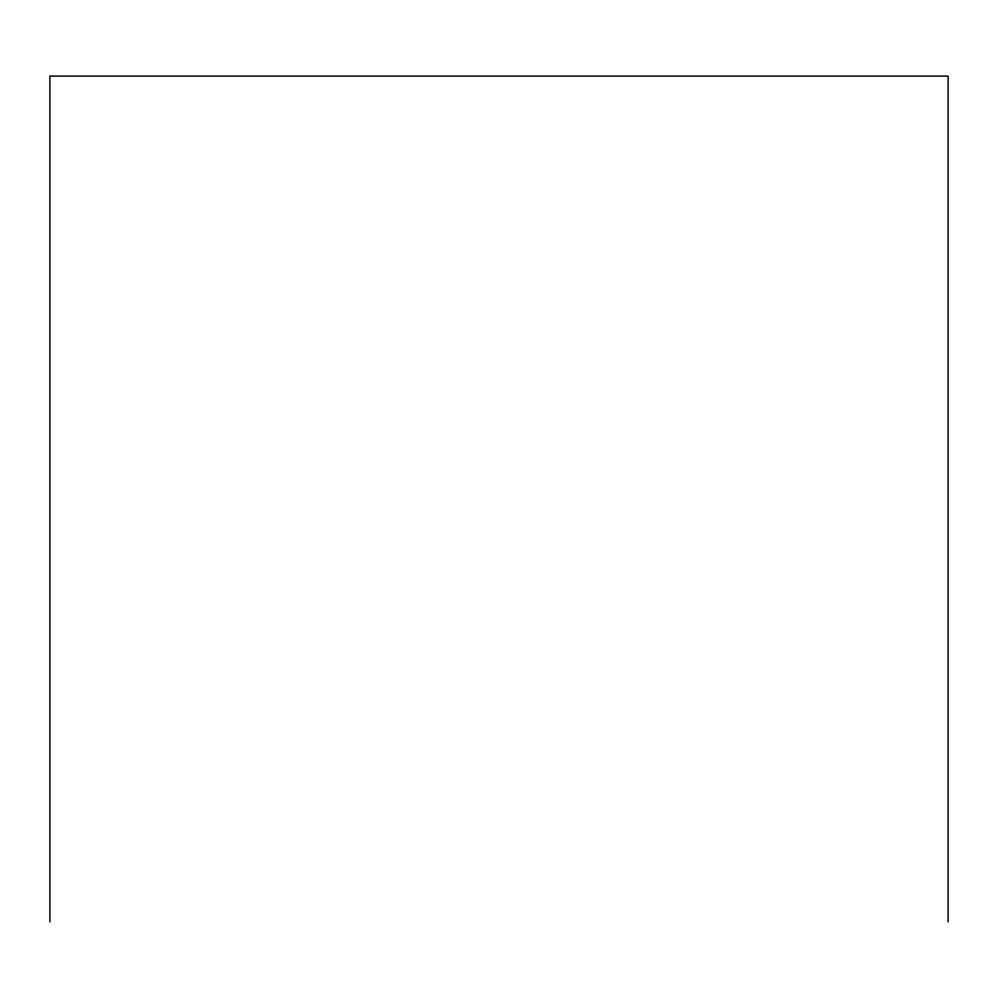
<?xml version="1.0" encoding="UTF-8"?>
<svg xmlns="http://www.w3.org/2000/svg" width="998" height="998" viewBox="0 0 998 998"><rect width="100%" height="100%" fill="white"/><g stroke="black" fill="none" stroke-linecap="round" stroke-linejoin="round"><path stroke-width="1.5" d="M948.1 921.915L948.1 76.085L49.9 76.085L49.9 921.915"/></g></svg>
